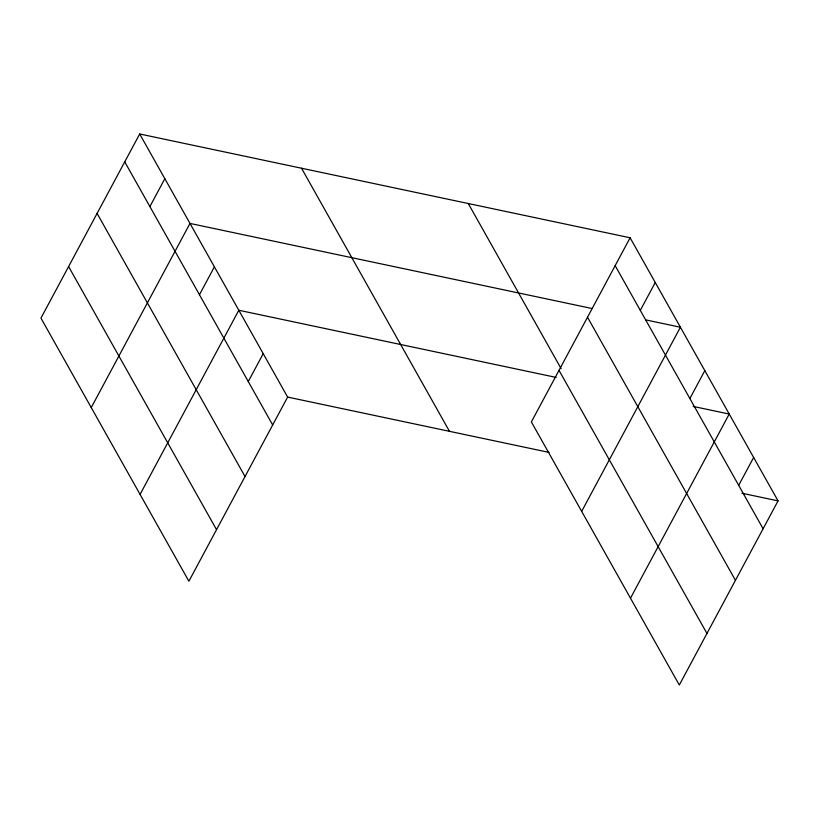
<?xml version="1.0" encoding="UTF-8"?>
<svg xmlns="http://www.w3.org/2000/svg" width="819" height="819" viewBox="0 0 819 819"><rect width="100%" height="100%" fill="white"/><g stroke="black" fill="none" stroke-linecap="round" stroke-linejoin="round"><path stroke-width="1.23" d="M139.691 133.978L40.95 318.13L188.892 581.224L287.633 397.082L139.691 133.978L630.108 237.776L778.05 500.87L679.309 685.022L531.367 421.918L630.108 237.776M149.887 206.593L164.834 178.706M91.247 407.586L189.988 223.433L592.024 308.517M199.447 294.727L214.404 266.84M140.069 494.4L238.81 310.258L556.193 377.426M248.27 381.552L263.216 353.665M640.304 310.381L655.261 282.504M581.674 511.373L680.405 327.231L645.556 319.85M689.874 398.515L704.821 370.638M630.487 598.198L729.227 414.045L693.13 406.408M738.687 485.339L753.644 457.463M287.633 397.082L549.017 452.395M741.953 493.233L778.05 500.87M615.161 265.653L763.103 528.757M587.51 317.219L735.452 580.323M468.273 203.522L561.128 368.663M559.019 370.352L706.961 633.456M301.525 168.233L449.467 431.326M124.744 161.865L272.676 424.959M97.092 213.431L245.024 476.525M68.601 266.564L216.544 529.658"/></g></svg>
